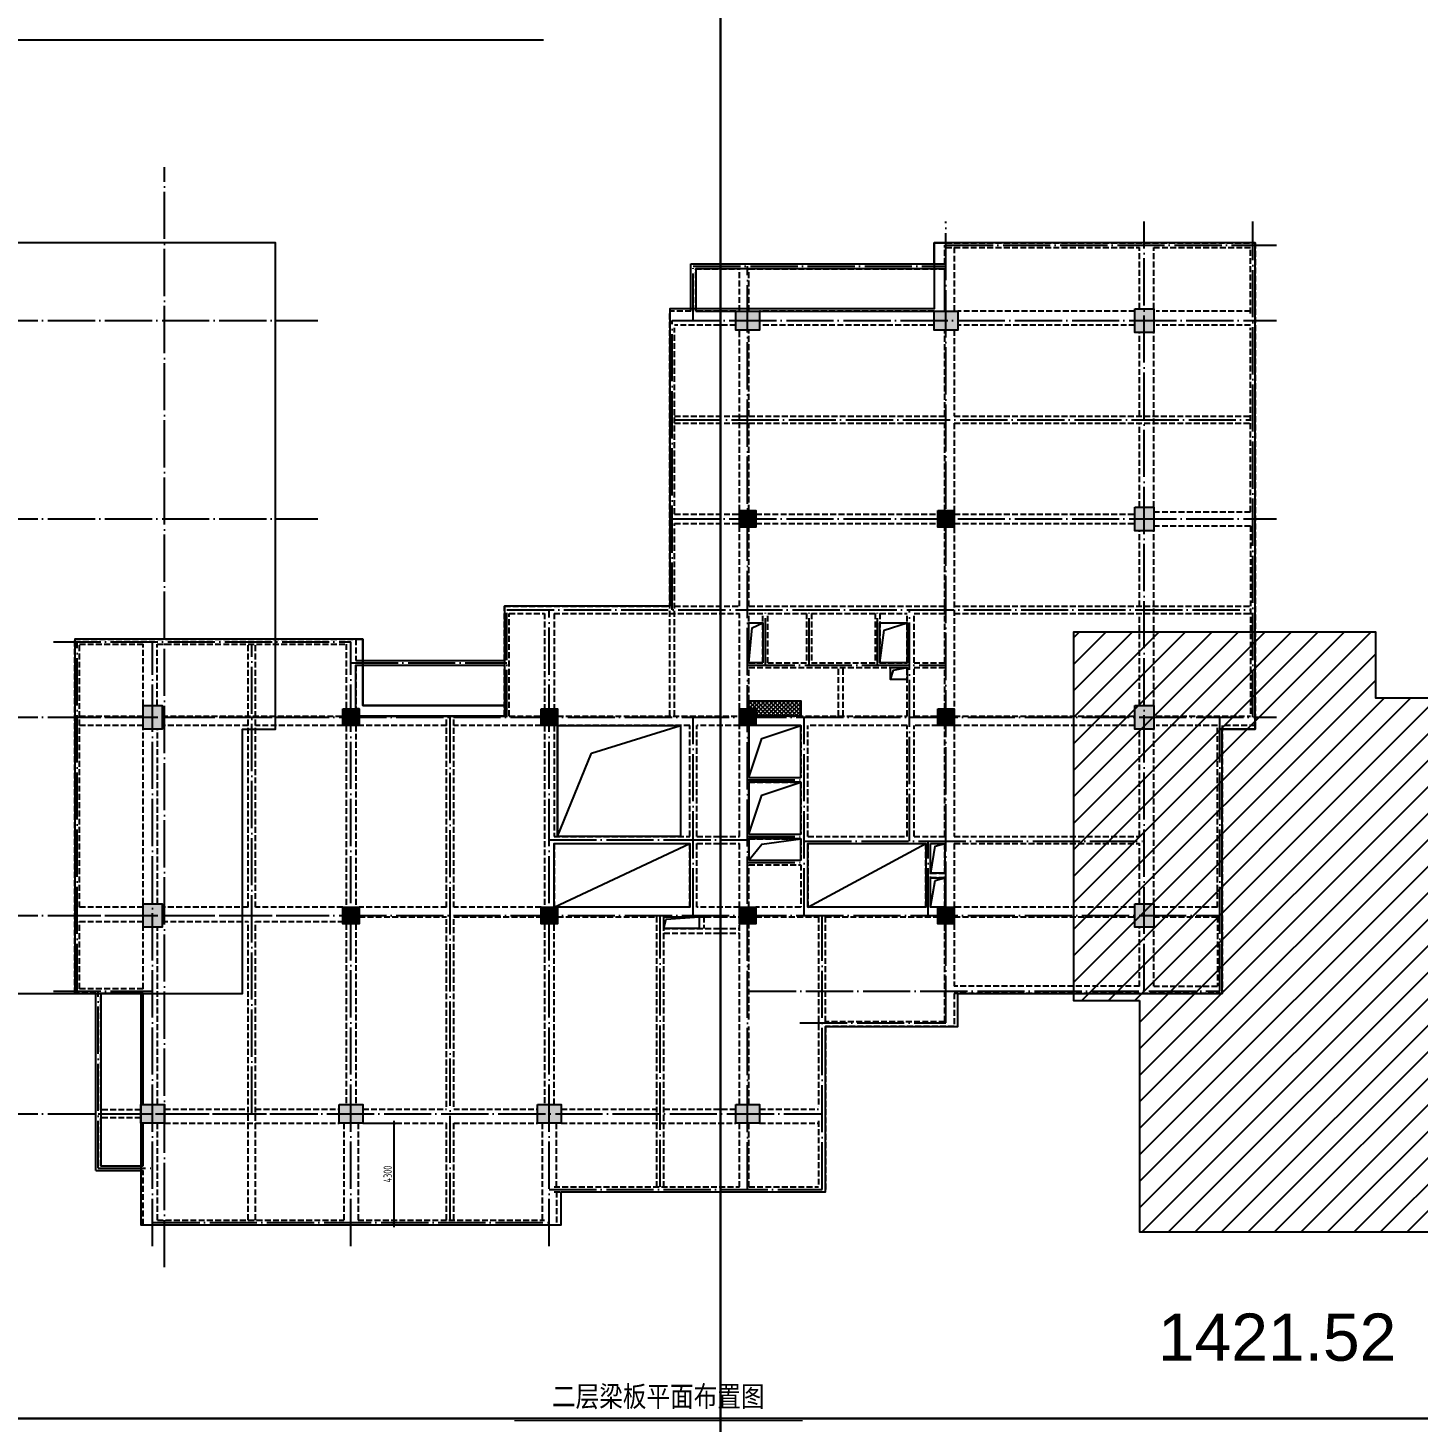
# Model space of a CAD drawing. Extents: x -186750 to 855523, y -12902 to 560425.
# Drawn here: x -131983 to -73103, y 46340 to 105400 of the extents above; entities that cross this region are included whole.
import ezdxf
from ezdxf.enums import TextEntityAlignment as Align
from ezdxf.xclip import XClip

# ---------------------------------------------------------------- set-up
doc = ezdxf.new("R2010")
doc.units = 0
doc.header["$LTSCALE"] = 1000
doc.header["$MEASUREMENT"] = 0
doc.header["$XCLIPFRAME"] = 0
for name, pattern in [('104-10 轴网$0$DOTE', [2.4200000000000004, 2, -0.2, 0.02, -0.2]), ('109-34 轴网$0$L1$0$$AUDIT_BAD_LTYPE1', [0]), ('DASH', [0.35, 0.25, -0.1]), ('DASHED', [0.75, 0.5, -0.25]), ('DOTE', [2.4200000000000004, 2, -0.2, 0.02, -0.2]), ('X-104 8#10#平面$0$109-34 轴网$0$L1$0$$AUDIT_BAD_LTYPE1', [0])]:
    doc.linetypes.add(name, pattern=pattern)
for name, color, linetype in [('10#楼幕墙$0$A-TECH_结构', 21, 'Continuous'), ('104-10 轴网$0$A_AXIS-轴线', 252, '104-10 轴网$0$DOTE'), ('a-dote', 14, 'DOTE'), ('BEAM', 4, 'DASHED'), ('DIM', 3, 'Continuous'), ('s-beam', 4, 'DASH'), ('s-colu', 40, 'Continuous'), ('s-colu-hatc', 16, 'Continuous'), ('s-hole', 5, 'Continuous'), ('s-num', 90, 'Continuous'), ('X-104 8#10#平面$0$A-TECH_结构', 252, 'Continuous')]:
    doc.layers.add(name, color=color, linetype=linetype)
doc.layers.add('X-104 8#10#平面$0$04-不打印_辅助线', color=165, linetype='Continuous', plot=False)
doc.styles.add('TSSD_Dimension', font='Tssdeng.shx', dxfattribs={"width": 0.7, "bigfont": 'Tssdchn.shx'})
doc.styles.add('TSSD_NORM', font='tssdeng.shx', dxfattribs={"bigfont": 'hztxt.shx'})
doc.styles.add('X-104 8#10#平面$0$Arial', font='arial.ttf', dxfattribs={"width": 0.75, "height": 2.5})
doc.dimstyles.new('TSSD_100_100', dxfattribs={"dimtxt": 350, "dimasz": 100, "dimexe": 100, "dimexo": 250, "dimgap": 100, "dimtad": 1, "dimdec": 0, "dimzin": 0, "dimdsep": 46, "dimtxsty": 'TSSD_Dimension', "dimblk": 'ARCHTICK', "dimblk1": 'ARCHTICK', "dimblk2": 'ARCHTICK', "dimcen": 0, "dimdle": 100, "dimclrt": 7, "dimadec": 0, "dimazin": 0, "dimtfac": 1, "dimtdec": 0, "dimtix": 1, "dimtmove": 2, "dimatfit": 3, "dimfxl": 1, "dimtolj": 1, "dimtzin": 0, "dimarcsym": 0})

# ---------------------------------------------------------------- blocks, each defined once
blk = doc.blocks.new('X-104 8#10#平面$0$rhyseuyi')
at = {"layer": 'X-104 8#10#平面$0$A-TECH_结构', "linetype": 'X-104 8#10#平面$0$109-34 轴网$0$L1$0$$AUDIT_BAD_LTYPE1'}
blk.add_lwpolyline([(-500, 64499.99998456433), (-500, 54700.00000000009), (17300, 54700.00000000009), (17300, 56100.00000000009), (28500, 56100.00000000009), (28500, 63100.00000000009), (34100, 63100.00000000009), (34100, 64500.00000000009), (45299.99999999999, 64500.00000000009), (45299.99999999999, 75700.00000000009), (46699.99999999999, 75700.00000000009), (46699.99999999999, 96300.00000000009), (33100, 96300.00000000009), (33100, 93500.00000000009), (21900, 93500.00000000009), (21900, 80900.00000000009), (14900.00000000029, 80900.00000000009), (14900.00000000419, 76699.99998604327), (8900.000000004307, 76699.99998604327), (8900.000000000407, 79500.0000000001), (-3300, 79500.00000000009), (-3300, 64499.9999985063)], close=True, dxfattribs=at)
blk = doc.blocks.new('104-10 轴网')
at = {"layer": '104-10 轴网$0$A_AXIS-轴线', "linetype": '104-10 轴网$0$DOTE'}
for p, q in [((-5.093170329928398e-11, -6500.000000000015), (2.110027708113194e-10, 40100.00000000004)), ((8399.999999999949, -6500.000000000015), (8400.000000000211, 40100.00000000004)), ((16799.99999999992, -6500.000000000015), (16800.00000000021, 40100.00000000004)), ((25199.99999999992, -6500.000000000015), (25200.00000000021, 40100.00000000004)), ((33599.99999999995, -6500.000000000015), (33600.00000000021, 40100.00000000004)), ((41999.99999999995, -6500.000000000015), (42000.00000000021, 40100.00000000004)), ((120429.5977508623, 40099.99999999988), (120429.5977508621, -6500.000000000178)), ((128829.5977508623, 40099.99999999988), (128829.5977508621, -6500.000000000186)), ((137229.5977508624, 40099.99999999987), (137229.5977508621, -6500.000000000186)), ((145629.5977508624, 40099.99999999987), (145629.5977508621, -6500.000000000186)), ((154029.5977508624, 40099.99999999987), (154029.5977508621, -6500.000000000186)), ((162429.5977508624, 40099.99999999987), (162429.5977508621, -6500.000000000186)), ((-6500.000000000022, 33599.99999999999), (48500.00000000018, 33600.00000000004)), ((168929.5977508623, 33599.99999999987), (113929.5977508621, 33599.99999999983)), ((-6500.000000000022, 25199.99999999999), (48500.00000000018, 25200.00000000004)), ((168929.5977508623, 25199.99999999987), (113929.5977508621, 25199.99999999982)), ((-6500.000000000022, 16799.99999999999), (48500.00000000018, 16800.00000000004)), ((168929.5977508623, 16799.99999999987), (113929.5977508621, 16799.99999999982)), ((-6500.000000000022, 8399.999999999985), (48500.00000000018, 8400.000000000044)), ((168929.5977508623, 8399.999999999873), (113929.5977508621, 8399.999999999822)), ((-6500.000000000022, -1.477928890381008e-11), (48500.00000000018, 4.342837200965732e-11)), ((168929.5977508623, -1.2732925824821e-10), (113929.5977508621, -1.782609615474939e-10))]:
    blk.add_line(p, q, dxfattribs=at)
at = {"layer": 'Defpoints'}
for points in [[(-16049.99999999992, 45500.00000000001), (58050.00000000011, 45499.99999999999), (58050.00000000011, -11900.00000000001), (-16049.99999999998, -11899.99999999996)], [(104379.5977508624, 45500.00000000001), (178479.5977508625, 45499.99999999999), (178479.5977508625, -11900.00000000001), (104379.5977508624, -11899.99999999996)]]:
    blk.add_lwpolyline(points, close=True, dxfattribs=at)
blk = doc.blocks.new('X-104 8#10#平面')
at = {"layer": 'X-104 8#10#平面$0$04-不打印_辅助线'}
h = blk.add_hatch(dxfattribs=at)
h.set_pattern_fill('ANSI31', color=256, scale=500)
h.set_pattern_definition([(45, (0, 0), (-561.2660075668219, 561.266007566822), [])])
h.paths.add_polyline_path([(-62499.99999999993, 81200), (-69499.99999999993, 81200), (-69499.999999996, 76999.99998604319), (-74899.999999996, 76999.99998604319), (-74899.99999999993, 79800), (-87699.99999999993, 79800), (-87699.99999999993, 64200), (-84899.99999999993, 64199.99998605803), (-84899.99999999993, 54400), (-66499.99999999993, 54400), (-66499.99999999993, 55800), (-55299.99999999993, 55800), (-55299.99999999993, 62800), (-49699.99999999993, 62800), (-49699.99999999993, 64200), (-38499.99999999993, 64200), (-38499.99999999993, 75400), (-37099.99999999993, 75400), (-37099.99999999993, 96600), (-51299.99999999993, 96600), (-51299.99999999993, 93800), (-62499.99999999993, 93800)])
h.paths.add_polyline_path([(-61750.00000000701, 75849.9999860499), (-61750.00000000701, 71150.0000145908), (-66949.99999999994, 71150.00002183422), (-66949.99999999994, 75849.9999860499)], flags=16)
h.paths.add_polyline_path([(-65917.24106845802, 73198.97680307555), (-61919.28745317835, 73198.97681425055), (-61919.28745738827, 74705.11596841153), (-65917.24107266794, 74705.11595723654)], flags=8)
for points in [[(-186749.9999999999, 46499.99999999997), (-102649.9999999999, 46499.99999999997), (-102649.9999999999, 105900), (-186749.9999999999, 105900)], [(-102649.9999999999, 46500.00000000003), (-18549.99999999996, 46500.00000000003), (-18549.99999999996, 105900), (-102649.9999999999, 105900)], [(-186749.9999999999, -12900.00000000003), (-102649.9999999999, -12900.00000000003), (-102649.9999999999, 46499.99999999997), (-186749.9999999999, 46499.99999999997)], [(-102649.9999999999, -12899.99999999997), (-18549.99999999996, -12899.99999999997), (-18549.99999999996, 46500.00000000003), (-102649.9999999999, 46500.00000000003)]]:
    blk.add_lwpolyline(points, close=True, dxfattribs=at)
at = {"layer": 'X-104 8#10#平面$0$04-不打印_辅助线', "color": 1}
blk.add_lwpolyline([(-84899.99999999993, 64199.99998605803), (-84899.99999999993, 54400), (-66499.99999999993, 54400), (-66499.99999999993, 55800), (-55299.99999999993, 55800), (-55299.99999999993, 62800), (-49699.99999999993, 62800), (-49699.99999999993, 64200), (-38499.99999999993, 64200), (-38499.99999999993, 75400), (-37099.99999999993, 75400), (-37099.99999999993, 96600), (-51299.99999999993, 96600), (-51299.99999999993, 93800), (-62499.99999999993, 93800), (-62499.99999999993, 81200), (-69499.99999999993, 81200), (-69499.999999996, 76999.99998604319), (-74899.999999996, 76999.99998604319), (-74899.99999999993, 79800), (-87699.99999999993, 79800), (-87699.99999999993, 64200)], close=True, dxfattribs=at)
ref = blk.add_blockref('104-10 轴网', (-168200.0000000001, 59399.9999999999))
XClip(ref).set_block_clipping_path([(-16049.999999999925, -11899.999999999949), (58049.99999999998, 45500.000000000095)])
at = {"layer": 'X-104 8#10#平面$0$A-TECH_结构', "linetype": 'X-104 8#10#平面$0$109-34 轴网$0$L1$0$$AUDIT_BAD_LTYPE1'}
blk.add_blockref('X-104 8#10#平面$0$rhyseuyi', (-168199.9999999998, -1.164153218269348e-10), dxfattribs=at)
at = {"layer": 'X-104 8#10#平面$0$04-不打印_辅助线', "color": 1, "style": 'X-104 8#10#平面$0$Arial'}
blk.add_text('1421.52', height=2000, rotation=1.601520389492782e-07, dxfattribs=at).set_placement((-84123.5856191822, 48940.326644001))
blk = doc.blocks.new('Ts_holes')
at = {"color": 0}
blk.add_lwpolyline([(-0.5, -0.5), (0.5, -0.5), (0.5, 0.5), (-0.5, 0.5)], close=True, dxfattribs=at)
blk.add_lwpolyline([(-0.5, -0.5), (-0.25, 0.25), (0.5, 0.5)], dxfattribs=at)
blk = doc.blocks.new('_ArchTick')
at = {"color": 0, "linetype": 'ByBlock', "const_width": 0.4}
blk.add_lwpolyline([(-0.5, -0.5), (0.5, 0.5)], dxfattribs=at)
blk = doc.blocks.new('*D129')
at = {"layer": 'Defpoints', "color": 0, "transparency": 16777216}
for p in [(1054510.514949115, 59000.0000000001), (1056039.570471038, 59000.0000000001), (1054499.79588587, 54700.00000000011)]:
    blk.add_point(p, dxfattribs=at)
at = {"layer": 'DIM', "color": 0, "lineweight": -2, "transparency": 16777216}
for p, q in [((1056039.570471038, 54600.00000000151), (1056039.570471038, 59100.00000000151)), ((1054760.514949115, 59000.00000000151), (1056139.570471038, 59000.00000000151)), ((1054749.79588587, 54700.00000000151), (1056139.570471038, 54700.00000000151))]:
    blk.add_line(p, q, dxfattribs=at)
at = {"layer": 'DIM', "color": 0, "lineweight": -2, "transparency": 16777216, "xscale": 100, "yscale": 100, "zscale": 100}
for p, rotation in [((1056039.570471038, 59000.00000000151), 90.00000000000006), ((1056039.570471038, 54700.00000000151), 270.0000000000001)]:
    blk.add_blockref('_ArchTick', p, dxfattribs=dict(at, rotation=rotation))
at = {"layer": 'DIM', "color": 7, "transparency": 16777216, "insert": (1055764.570471038, 56850.00000000146), "char_height": 350, "attachment_point": 5, "rotation": 90.00000000000006, "style": 'TSSD_Dimension'}
blk.add_mtext('\\A1;4300', dxfattribs=at)
blk = doc.blocks.new('A$C36D1285A')
at = {"layer": 's-colu-hatc'}
h = blk.add_hatch(color=256, dxfattribs=at)
h.dxf.hatch_style = 1
h.paths.add_polyline_path([(24700.00000000023, 93399.99999999872), (25700.00000000023, 93399.99999999872), (25700.00000000023, 92599.99999999872), (24700.00000000023, 92599.99999999872)])
h = blk.add_hatch(color=256, dxfattribs=at)
h.dxf.hatch_style = 1
h.paths.add_polyline_path([(33100.00000000023, 93399.99999999872), (34100.00000000023, 93399.99999999872), (34100.00000000023, 92599.99999999872), (33100.00000000023, 92599.99999999872)])
h = blk.add_hatch(color=256, dxfattribs=at)
h.dxf.hatch_style = 1
h.paths.add_polyline_path([(41600.00000000023, 93499.99999999866), (42400.00000000023, 93499.99999999866), (42400.00000000023, 92499.99999999866), (41600.00000000023, 92499.99999999866)])
h = blk.add_hatch(color=256, dxfattribs=at)
h.dxf.hatch_style = 1
h.paths.add_polyline_path([(41600.00000000023, 85099.99999999866), (42400.00000000023, 85099.99999999866), (42400.00000000023, 84099.99999999866), (41600.00000000023, 84099.99999999866)])
h = blk.add_hatch(color=256, dxfattribs=at)
h.dxf.hatch_style = 1
h.paths.add_polyline_path([(24850.00000000023, 84949.99999999872), (25550.00000000023, 84949.99999999872), (25550.00000000023, 84249.99999999872), (24850.00000000023, 84249.99999999872)])
h = blk.add_hatch(color=256, dxfattribs=at)
h.dxf.hatch_style = 1
h.paths.add_polyline_path([(33250.00000000023, 84949.99999999872), (33950.00000000023, 84949.99999999872), (33950.00000000023, 84249.99999999872), (33250.00000000023, 84249.99999999872)])
h = blk.add_hatch(color=256, dxfattribs=at)
h.dxf.hatch_style = 1
h.paths.add_polyline_path([(-399.9999999998836, 76699.99999999872), (400.0000000001164, 76699.99999999872), (400.0000000001164, 75699.99999999872), (-399.9999999998836, 75699.99999999872)])
h = blk.add_hatch(color=256, dxfattribs=at)
h.dxf.hatch_style = 1
h.paths.add_polyline_path([(8050.000000000233, 76549.99999999872), (8750.000000000233, 76549.99999999872), (8750.000000000233, 75849.99999999872), (8050.000000000233, 75849.99999999872)])
h = blk.add_hatch(color=256, dxfattribs=at)
h.dxf.hatch_style = 1
h.paths.add_polyline_path([(16450.00000000023, 76549.99999999872), (17150.00000000023, 76549.99999999872), (17150.00000000023, 75849.99999999872), (16450.00000000023, 75849.99999999872)])
h = blk.add_hatch(color=256, dxfattribs=at)
h.dxf.hatch_style = 1
h.paths.add_polyline_path([(24850.00000000023, 76549.99999999872), (25550.00000000023, 76549.99999999872), (25550.00000000023, 75849.99999999872), (24850.00000000023, 75849.99999999872)])
h = blk.add_hatch(color=256, dxfattribs=at)
h.dxf.hatch_style = 1
h.paths.add_polyline_path([(33250.00000000023, 76549.99999999872), (33950.00000000023, 76549.99999999872), (33950.00000000023, 75849.99999999872), (33250.00000000023, 75849.99999999872)])
h = blk.add_hatch(color=256, dxfattribs=at)
h.dxf.hatch_style = 1
h.paths.add_polyline_path([(41600.00000000023, 76699.99999999866), (42400.00000000023, 76699.99999999866), (42400.00000000023, 75699.99999999866), (41600.00000000023, 75699.99999999866)])
h = blk.add_hatch(color=256, dxfattribs=at)
h.dxf.hatch_style = 1
h.paths.add_polyline_path([(-399.9999999998836, 68299.99999999872), (400.0000000001164, 68299.99999999872), (400.0000000001164, 67299.99999999872), (-399.9999999998836, 67299.99999999872)])
h = blk.add_hatch(color=256, dxfattribs=at)
h.dxf.hatch_style = 1
h.paths.add_polyline_path([(8050.000000000233, 68149.99999999872), (8750.000000000233, 68149.99999999872), (8750.000000000233, 67449.99999999872), (8050.000000000233, 67449.99999999872)])
h = blk.add_hatch(color=256, dxfattribs=at)
h.dxf.hatch_style = 1
h.paths.add_polyline_path([(16450.00000000023, 68149.99999999872), (17150.00000000023, 68149.99999999872), (17150.00000000023, 67449.99999999872), (16450.00000000023, 67449.99999999872)])
h = blk.add_hatch(color=256, dxfattribs=at)
h.dxf.hatch_style = 1
h.paths.add_polyline_path([(24850.00000000023, 68149.99999999872), (25550.00000000023, 68149.99999999872), (25550.00000000023, 67449.99999999872), (24850.00000000023, 67449.99999999872)])
h = blk.add_hatch(color=256, dxfattribs=at)
h.dxf.hatch_style = 1
h.paths.add_polyline_path([(33250.00000000023, 68149.99999999872), (33950.00000000023, 68149.99999999872), (33950.00000000023, 67449.99999999872), (33250.00000000023, 67449.99999999872)])
h = blk.add_hatch(color=256, dxfattribs=at)
h.dxf.hatch_style = 1
h.paths.add_polyline_path([(41600.00000000023, 68299.99999999866), (42400.00000000023, 68299.99999999866), (42400.00000000023, 67299.99999999866), (41600.00000000023, 67299.99999999866)])
h = blk.add_hatch(color=256, dxfattribs=at)
h.dxf.hatch_style = 1
h.paths.add_polyline_path([(-499.9999999997672, 59799.99999999871), (500.0000000002328, 59799.99999999871), (500.0000000002328, 58999.99999999871), (-499.9999999997672, 58999.99999999871)])
h = blk.add_hatch(color=256, dxfattribs=at)
h.dxf.hatch_style = 1
h.paths.add_polyline_path([(7900.000000000233, 59799.99999999871), (8900.000000000233, 59799.99999999871), (8900.000000000233, 58999.99999999871), (7900.000000000233, 58999.99999999871)])
h = blk.add_hatch(color=256, dxfattribs=at)
h.dxf.hatch_style = 1
h.paths.add_polyline_path([(16300.00000000023, 59799.99999999871), (17300.00000000023, 59799.99999999871), (17300.00000000023, 58999.99999999871), (16300.00000000023, 58999.99999999871)])
h = blk.add_hatch(color=256, dxfattribs=at)
h.dxf.hatch_style = 1
h.paths.add_polyline_path([(24700.00000000023, 59799.99999999871), (25700.00000000023, 59799.99999999871), (25700.00000000023, 58999.99999999871), (24700.00000000023, 58999.99999999871)])
at = {"layer": 's-hole'}
h = blk.add_hatch(dxfattribs=at)
h.set_pattern_fill('ANSI37', color=256, scale=1000, angle=-6.063733283036869e-14, style=0)
h.set_pattern_definition([(45, (5.820766091346741e-10, -2.964952727779746e-10), (-88.38834764831843, 88.38834764831844), []), (135, (5.820766091346741e-10, -2.964952727779746e-10), (-88.38834764831844, -88.38834764831843), [])])
h.paths.add_polyline_path([(25250.00000000023, 76549.99999999825), (25250.00000000023, 76900.00000788999), (27449.99997655395, 76900.00000788999), (27449.99997655395, 76249.99999999901), (25550.00000000023, 76249.99999999901), (25550.00000000023, 76549.99999999825)])
at = {"color": 0}
blk.add_line((17150.00000012782, 75849.99999999872), (17150.00000012782, 71149.99999999872), dxfattribs=at)
at = {"layer": '10#楼幕墙$0$A-TECH_结构', "linetype": '109-34 轴网$0$L1$0$$AUDIT_BAD_LTYPE1'}
blk.add_lwpolyline([(-499.9999860459939, 54699.99999999871), (17299.99998604017, 54699.99999999873), (17299.99999999697, 56099.99999999873), (28499.99999999697, 56099.99999999868), (28500.00000000093, 63099.99999999868), (34099.99999999721, 63099.99999999869), (34099.99999999697, 64499.99999999869), (45299.99999999697, 64499.9999999987), (45299.99999999697, 75699.9999999987), (46700.08177133906, 75700.08177133671), (46700.08177133906, 96299.9999999987), (33099.99999999697, 96299.99999999859), (33099.99999999697, 93499.9999999987), (21899.99999999721, 93499.99999999873), (21899.99999999697, 80899.99999999873), (14899.99999999744, 80899.99999999227), (14900.00000000116, 76699.99998604188), (8900.000000001397, 76699.99998603355), (8900.000000001397, 79499.99999999873), (-3300.00000000291, 79499.99999999872), (-3299.999984552152, 64499.99999850487), (-500.0000000029104, 64499.99998456291), (-500.0000000029104, 54699.99999999871)], dxfattribs=at)
at = {"layer": 'a-dote'}
for p, q in [((33600.00000000023, 63249.99999999877), (33600.00000000023, 97199.99999999872)), ((42000.00000000023, 64599.99999999865), (42000.00000000023, 97199.99999999866)), ((46600.00000000023, 76199.99999999866), (46600.00000000023, 97199.99999999866)), ((33600.00000000023, 96199.99999999872), (47600.00000000023, 96199.99999999866)), ((22900.00000000023, 92999.99999999872), (22900.00000000023, 95299.99999999872)), ((22900.00000000023, 95299.99999999872), (33600.00000000023, 95299.99999999872)), ((25200.00000000023, 56199.99999999871), (25200.00000000023, 95299.99999999872)), ((22000.00000000023, 80749.99999999872), (22000.00000000023, 92999.99999999872)), ((22000.00000000023, 92999.99999999872), (47600.00000000023, 92999.99999999866)), ((22100.00000000023, 88799.99999999872), (46500.00000000023, 88799.99999999866)), ((22000.00000000023, 84599.99999999872), (47600.00000000023, 84599.99999999866)), ((15000.00000000023, 76199.99999999872), (15000.00000000023, 80749.9999999986)), ((15000.00000000023, 80749.99999999872), (46500.00000000023, 80749.99999999884)), ((16800.00000000023, 53799.99999999871), (16800.00000000023, 80749.99999999872)), ((25950.00000000023, 78399.99999999884), (25950.00000000023, 80749.99999999872)), ((27800.00000000023, 78399.99999999884), (27800.00000000023, 80749.99999999872)), ((30700.00000000023, 78399.99999999884), (30700.00000000023, 80749.99999999884)), ((32050.00000000023, 70949.99999999872), (32050.00000000023, 80749.99999999884)), ((-4199.999999999767, 79399.99999999872), (8400.000000000233, 79399.99999999872)), ((-3199.999999999767, 64599.99999999883), (-3199.999999999767, 79399.99999999872)), ((1.164153218269348e-10, 53799.99999999871), (1.164153218269348e-10, 79399.99999999872)), ((4200.000000000233, 59399.99999999871), (4200.000000000233, 79299.99999999866)), ((8400.000000000233, 53799.99999999871), (8400.000000000233, 79399.99999999872)), ((8400.000000000233, 78499.99999999872), (15000.00000000023, 78499.99999999872)), ((25200.00000000023, 78399.99999999872), (33600.00000000023, 78399.99999999872)), ((-4199.999999999767, 76199.99999999872), (47600.00000000023, 76199.99999999866)), ((12600.00000000023, 54899.99999999871), (12600.00000000023, 76199.99999999872)), ((22900.00000000023, 67799.99999999872), (22900.00000000023, 76199.99999999872)), ((27600.00000000023, 67799.99999999872), (27600.00000000023, 76199.99999999872)), ((45200.00000000023, 64599.99999999865), (45200.00000000023, 76199.99999999866)), ((25200.00000000023, 73549.99999999872), (27600.00000000023, 73549.99999999872)), ((16800.00000000023, 70999.99999999872), (25200.00000000023, 70999.99999999872)), ((25200.00000000023, 71149.99999999872), (27600.00000000023, 71149.99999999872)), ((27600.00000000023, 70949.99999999872), (42000.00000000023, 70949.99999999866)), ((32850.00000000023, 67799.99999999872), (32850.00000000023, 70949.99999999872)), ((25200.00000000023, 70049.99999999872), (27600.00000000023, 70049.99999999872)), ((-4199.999999999767, 67799.99999999872), (45200.00000000023, 67799.99999999866)), ((21500.00000000023, 56299.99999999871), (21500.00000000023, 67799.99999999872)), ((28350.00000000023, 56199.99999999883), (28350.00000000023, 67799.99999999872)), ((-4199.999999999767, 64599.99999999871), (2.328306436538696e-10, 64599.99999999871)), ((-2299.999999999767, 57099.99999999871), (-2299.999999999767, 64599.99999999883)), ((25250.00000000023, 64599.99999999871), (45200.00000000023, 64599.99999999865)), ((27414.99522701581, 63249.99999999871), (33600.00000000023, 63249.99999999865)), ((-2299.999999999767, 59399.99999999871), (28350.00000000023, 59399.99999999871)), ((-2299.999999999767, 57099.99999999871), (2.328306436538696e-10, 57099.99999999871)), ((16800.00000000023, 56199.99999999871), (28350.00000000023, 56199.99999999871)), ((1.164153218269348e-10, 54799.99999999871), (16800.00000000023, 54799.99999999871))]:
    blk.add_line(p, q, dxfattribs=at)
at = {"layer": 'BEAM', "linetype": '109-34 轴网$0$L1$0$$AUDIT_BAD_LTYPE1'}
for points in [[(33100.0000000007, 95399.99999999959), (33100.0000000007, 96299.99999999971), (33570.00000000489, 96299.99999999971)], [(8600.000000000233, 79499.99999999866), (8900.000000001164, 79499.99999999907), (8900.000000000698, 76699.99998604285), (14899.99999996996, 76699.99998604285)], [(46700.00000000023, 75849.99999999942), (46700.00000000023, 75699.99999999971), (45299.99999997602, 75699.99999999965)], [(33950.00000000023, 63099.9999999997), (34100.00000000047, 63099.99999999947), (34100.00000000047, 64499.99999999871)], [(-499.9999999944121, 56999.99999995488), (-500.0817713373108, 54700.08178529445), (-299.9999999998836, 54699.99999999871)], [(17000.00000000023, 54699.99999999871), (17300.0000000007, 54699.99999999871), (17300.0000000007, 56099.99999999964)]]:
    blk.add_lwpolyline(points, dxfattribs=at)
at = {"layer": 's-beam'}
for p, q in [((33600.00000000023, 96299.99999999872), (46700.00000000023, 96299.99999999866)), ((46700.00000000023, 96299.99999999866), (46700.00000000023, 75849.99999999942)), ((33550.00000000023, 95399.99999999872), (33550.00000000023, 96199.99999999872)), ((33600.00000000023, 96099.99999999872), (41800.00000000047, 96099.99999999866)), ((33950.00000000023, 96099.99999999872), (33950.00000000023, 93399.99999999872)), ((41800.00000000023, 93499.99999999866), (41800.00000000047, 96099.99999999866)), ((42400.00000000023, 93499.99999999866), (42400.00000000047, 96099.99999999866)), ((42400.00000000047, 96099.99999999866), (46500.00000000023, 96099.99999999866)), ((46500.00000000023, 93299.99999999866), (46500.00000000023, 96099.99999999866)), ((23000.00000000023, 93399.99999999872), (23000.00000000023, 95199.99999999872)), ((23000.00000000023, 95199.99999999872), (24850.00000000023, 95199.99999999872)), ((24850.00000000023, 93399.99999999872), (24850.00000000023, 95199.99999999872)), ((25250.00000000023, 95199.99999999872), (33550.00000000023, 95199.99999999872)), ((25250.00000000023, 93399.99999999872), (25250.00000000023, 95199.99999999872)), ((33550.00000000023, 93399.99999999872), (33550.00000000023, 95199.99999999872)), ((22800.00000000023, 93399.99999999872), (21900.00000000023, 93399.99999999878)), ((24700.00000000023, 93399.99999999872), (23000.00000000023, 93399.99999999872)), ((33100.00000000023, 93399.99999999849), (25700.00000000023, 93399.99999999872)), ((41600.00000000023, 93399.99999999814), (34100.00000000023, 93399.99999999837)), ((46500.00000000023, 93399.99999999796), (42500.00000000023, 93399.99999999808)), ((21900.00000000023, 76249.99999999945), (21900.00000000023, 93299.99999999948)), ((24700.00000000023, 92799.99999999872), (22100.00000000023, 92799.99999999872)), ((33100.00000000023, 92799.99999999849), (25700.00000000023, 92799.99999999872)), ((41600.00000000023, 92799.99999999814), (34100.00000000023, 92799.99999999837)), ((46500.00000000023, 92799.99999999796), (42500.00000000023, 92799.99999999808)), ((22100.00000000023, 84799.99999999872), (22100.00000000023, 92699.99999999942)), ((24850.00000000023, 84949.99999999872), (24850.00000000023, 92599.99999999872)), ((25250.00000000023, 88949.99999999872), (25250.00000000023, 92599.99999999872)), ((33550.00000000023, 88949.99999999872), (33550.00000000023, 92599.99999999872)), ((33950.00000000023, 92599.99999999872), (33950.00000000023, 88949.99999999872)), ((41800.00000000023, 88949.99999999866), (41800.00000000023, 92499.99999999866)), ((42400.00000000023, 85099.99999999866), (42400.00000000023, 92499.99999999866)), ((46500.00000000023, 84899.99999999866), (46500.00000000023, 92699.99999999866)), ((22100.00000000023, 88949.99999999872), (33550.00000000023, 88949.99999999872)), ((22100.00000000023, 88649.99999999872), (33550.00000000023, 88649.99999999872)), ((25250.00000000023, 84949.99999999872), (25250.00000000023, 88649.99999999872)), ((33550.00000000023, 84949.99999999872), (33550.00000000023, 88649.99999999872)), ((33950.00000000023, 88949.99999999872), (46500.00000000023, 88949.99999999866)), ((33950.00000000023, 88649.99999999872), (33950.00000000023, 84949.99999999872)), ((33950.00000000023, 88649.99999999872), (46500.00000000023, 88649.99999999866)), ((41800.00000000023, 85099.99999999866), (41800.00000000023, 88649.99999999866)), ((22100.00000000023, 84799.99999999872), (24850.00000000023, 84799.99999999884)), ((25550.00000000023, 84799.99999999884), (33250.00000000023, 84799.99999999919)), ((33950.00000000023, 84799.99999999919), (41600.00000000023, 84799.99999999948)), ((42400.00000000023, 84899.99999999866), (46500.00000000023, 84899.99999999866)), ((22100.00000000023, 84399.99999999872), (24850.00000000023, 84399.99999999884)), ((22100.00000000023, 76249.99999999945), (22100.00000000023, 84399.99999999872)), ((24850.00000000023, 80899.9999999986), (24850.00000000023, 84249.99999999872)), ((25250.00000000023, 80899.9999999986), (25250.00000000023, 84249.99999999872)), ((25550.00000000023, 84399.99999999884), (33250.00000000023, 84399.99999999919)), ((33550.00000000023, 78499.99999999872), (33550.00000000023, 84249.99999999872)), ((33950.00000000023, 84399.99999999919), (41600.00000000023, 84399.99999999948)), ((33950.00000000023, 84249.99999999872), (33950.00000000023, 76549.99999999872)), ((41800.00000000023, 80899.99999999854), (41800.00000000023, 84099.99999999866)), ((42400.00000000023, 84299.99999999866), (46500.00000000023, 84299.99999999866)), ((42400.00000000023, 76699.99999999866), (42400.00000000023, 84099.99999999866)), ((46500.00000000023, 84299.99999999866), (46500.00000000023, 76249.99999999942)), ((14900.00000000023, 78599.99999999872), (14900.00000000023, 80899.9999999986)), ((14900.00000000023, 80899.9999999986), (21900.00000000023, 80899.9999999986)), ((15100.00000000023, 76249.99999999953), (15100.00000000023, 80599.9999999986)), ((15100.00000000023, 80599.9999999986), (16600.00000000023, 80599.9999999986)), ((16600.00000000023, 80599.9999999986), (16600.00000000023, 76549.99999999872)), ((17000.00000000023, 80599.9999999986), (24850.00000000023, 80599.9999999986)), ((17000.00000000023, 80599.9999999986), (17000.00000000023, 76549.99999999872)), ((22100.00000000023, 80899.9999999986), (24850.00000000023, 80899.9999999986)), ((24850.00000000023, 76549.99999999872), (24850.00000000023, 80599.9999999986)), ((25250.00000000023, 80899.9999999986), (33550.00000000023, 80899.9999999986)), ((25250.00000000023, 78499.99999999872), (25250.00000000023, 80599.9999999986)), ((25250.00000000023, 80599.9999999986), (25850.00000000023, 80599.9999999986)), ((25850.00000000023, 78499.99999999872), (25850.00000000023, 80599.9999999986)), ((26050.00000000023, 78499.99999999872), (26050.00000000023, 80599.9999999986)), ((26050.00000000023, 80599.9999999986), (27700.00000000023, 80599.9999999986)), ((27700.00000000023, 80599.9999999986), (27700.00000000023, 78499.99999999872)), ((27900.00000000023, 80599.9999999986), (27900.00000000023, 78499.99999999872)), ((27900.00000000023, 80599.9999999986), (30600.00000000023, 80599.9999999986)), ((30600.00000000023, 80599.9999999986), (30600.00000000023, 78499.99999999872)), ((30800.00000000023, 80599.9999999986), (31949.99995314307, 80599.9999999986)), ((30800.00000000023, 80599.9999999986), (30800.00000000023, 78499.99999999872)), ((31949.99995314307, 78499.99999999872), (31949.99995314307, 80599.9999999986)), ((32249.99995314307, 80599.9999999986), (33550.00000000023, 80599.9999999986)), ((32249.99995314307, 78499.99999999872), (32249.99995314307, 80599.9999999986)), ((33950.00000000023, 80899.9999999986), (46500.00000000023, 80899.99999999854)), ((33950.00000000023, 80599.9999999986), (46500.00000000023, 80599.99999999854)), ((41800.00000000023, 76699.99999999866), (41800.00000000023, 80599.99999999854)), ((-3299.999999999767, 64499.99999999871), (-3299.999999999767, 79499.99999999866)), ((-3299.999999999767, 79499.99999999866), (8600.000000000233, 79499.99999999866)), ((-3099.999999999767, 68149.99999999872), (-3099.999999999767, 79299.99999999866)), ((-3099.999999999767, 79299.99999999866), (-404.5311508182203, 79299.99999999872)), ((-404.5311508183368, 76699.99999999872), (-404.5311508182203, 79299.99999999866)), ((195.4688491816632, 76699.99999999872), (195.4688491817797, 79299.99999999866)), ((195.4688491817797, 79299.99999999866), (8200.000000000233, 79299.99999999866)), ((4050.000000000233, 68149.99999999878), (4050.000000000233, 79299.99999999866)), ((4350.000000000233, 68149.99999999878), (4350.000000000233, 79299.99999999866)), ((8200.000000000233, 79299.99999999866), (8200.000000000233, 76549.99999999872)), ((8600.000000000233, 79499.99999999866), (8600.000000000233, 78599.99999999872)), ((8600.000000000233, 78399.99999999872), (8600.000000000233, 76549.99999999872)), ((8600.000000000233, 78399.99999999872), (14900.00000000023, 78399.99999999872)), ((14900.00000000023, 76249.99999999959), (14900.00000000023, 78399.99999999872)), ((25250.00000000023, 78499.99999999872), (25850.00000000023, 78499.99999999872)), ((25250.00000000023, 76549.99999999872), (25250.00000000023, 78299.99999999872)), ((25250.00000000023, 78299.99999999872), (31949.99995314307, 78299.99999999872)), ((26050.00000000023, 78499.99999999872), (27700.00000000023, 78499.99999999872)), ((27900.00000000023, 78499.99999999872), (30600.00000000023, 78499.99999999872)), ((29049.9999765812, 76249.99999999942), (29049.9999765812, 78299.99999999872)), ((29249.9999765812, 76249.99999999942), (29249.9999765812, 78299.99999999872)), ((30800.00000000023, 78499.99999999872), (31949.99995314307, 78499.99999999872)), ((31949.99995314307, 76249.99999999942), (31949.99995314307, 78299.99999999872)), ((32249.99995314307, 78499.99999999872), (33550.00000000023, 78499.99999999872)), ((32249.99995314307, 78299.99999999872), (33550.00000000023, 78299.99999999872)), ((32249.99995314307, 76249.99999999942), (32249.99995314307, 78299.99999999872)), ((33550.00000000023, 76549.99999999872), (33550.00000000023, 78299.99999999872)), ((-3099.999999999767, 76249.99999999959), (-399.9999999998836, 76249.99999999953)), ((400.0000000001164, 76249.99999999953), (8050.000000000233, 76249.99999999953)), ((8750.000000000233, 76249.99999999953), (14900.00000000023, 76249.99999999953)), ((15100.00000000023, 76249.99999999953), (16450.00000000023, 76249.99999999953)), ((17150.00000000023, 76249.99999999948), (24850.00000000023, 76249.99999999942)), ((25550.00000000023, 76249.99999999942), (31949.99995314307, 76249.99999999942)), ((32249.99995314307, 76249.99999999942), (33250.00000000023, 76249.99999999942)), ((33950.00000000023, 76249.99999999942), (41600.00000000023, 76249.99999999942)), ((42500.00000000023, 76249.99999999942), (46500.00000000023, 76249.99999999942)), ((-399.9999999998836, 75849.99999999942), (-3099.999999999767, 75849.99999999942)), ((-399.9999999997672, 68299.99999999872), (-399.9999999997672, 75699.99999999872)), ((200.0000000002328, 68299.99999999872), (200.0000000002328, 75699.99999999872)), ((4050.000000000233, 75849.99999999942), (400.0000000001164, 75849.99999999942)), ((8050.000000000233, 75849.99999999942), (4350.000000000233, 75849.99999999942)), ((8200.000000000233, 75849.99999999872), (8200.000000000233, 68149.99999999872)), ((8600.000000000233, 75849.99999999872), (8600.000000000233, 68149.99999999872)), ((12450.00000000023, 75849.99999999942), (8750.000000000233, 75849.99999999942)), ((12450.00000000023, 68149.99999999872), (12450.00000000023, 76149.9999999986)), ((12750.00000000023, 68149.99999999872), (12750.00000000023, 76149.9999999986)), ((16450.00000000023, 75849.99999999942), (12750.00000000023, 75849.99999999942)), ((16600.00000000023, 75849.99999999872), (16600.00000000023, 68149.99999999872)), ((17000.00000000023, 75849.99999999872), (17000.00000000023, 71149.99999999872)), ((22750.00000000023, 75849.99999999936), (17150.00000000023, 75849.99999999936)), ((22750.00000000023, 71149.99999999872), (22750.00000000023, 75849.99999999942)), ((24850.00000000023, 75849.99999999936), (23050.00000000023, 75849.99999999936)), ((23050.00000000023, 71149.99999999872), (23050.00000000023, 75849.99999999942)), ((24850.00000000023, 71149.99999999872), (24850.00000000023, 75849.99999999872)), ((25250.00000000023, 73649.99999999872), (25250.00000000023, 75849.99999999872)), ((27450.00000000023, 75849.99999999936), (25550.00000000023, 75849.99999999936)), ((27450.00000000023, 75849.99999999942), (27450.00000000023, 73649.99999999872)), ((31949.99995314307, 75849.99999999942), (27750.00000000023, 75849.99999999942)), ((27750.00000000023, 71149.99999999872), (27750.00000000023, 75849.99999999942)), ((31949.99995314307, 71149.99999999872), (31949.99995314307, 75849.99999999942)), ((33250.00000000023, 75849.99999999942), (32249.99995314307, 75849.99999999942)), ((32249.99995314307, 71149.99999999872), (32249.99995314307, 75849.99999999942)), ((33550.00000000023, 71149.99999999872), (33550.00000000023, 75849.99999999872)), ((41600.00000000023, 75849.99999999942), (33950.00000000023, 75849.99999999942)), ((33950.00000000023, 75849.99999999942), (33950.00000000023, 71149.99999999872)), ((41800.00000000023, 71149.9999999986), (41800.00000000023, 75699.99999999866)), ((42400.00000000023, 68299.99999999866), (42400.00000000023, 75699.99999999866)), ((45100.00000000023, 75849.99999999942), (42500.00000000023, 75849.99999999942)), ((45100.00000000023, 68149.99999999942), (45100.00000000023, 75849.99999999942)), ((46700.00000000023, 75849.99999999942), (45300.00000000023, 75849.99999999942)), ((45300.00000000023, 75849.99999999942), (45300.00000000023, 64499.99999999865)), ((25250.00000000023, 73649.99999999872), (27450.00000000023, 73649.99999999872)), ((25250.00000000023, 71249.99999999872), (25250.00000000023, 73449.99999999872)), ((25250.00000000023, 73449.99999999872), (27450.00000000023, 73449.99999999872)), ((27450.00000000023, 73449.99999999872), (27450.00000000023, 71249.99999999872)), ((17000.00000000023, 71149.99999999872), (22750.00000000023, 71149.99999999872)), ((23050.00000000023, 71149.99999999872), (24850.00000000023, 71149.99999999872)), ((25250.00000000023, 71249.99999999872), (27450.00000000023, 71249.99999999872)), ((25250.00000000023, 70149.99999999872), (25250.00000000023, 71049.99999999872)), ((25250.00000000023, 71049.99999999872), (27450.00000000023, 71049.99999999872)), ((27450.00000000023, 71049.99999999872), (27450.00000000023, 70149.99999999872)), ((27750.00000000023, 71149.99999999872), (31949.99995314307, 71149.99999999872)), ((32249.99995314307, 71149.99999999872), (33550.00000000023, 71149.99999999872)), ((33950.00000000023, 71149.99999999872), (41800.00000000023, 71149.9999999986)), ((17000.00000000023, 70849.99999999872), (17000.00000000023, 68149.99999999872)), ((17000.00000000023, 70849.99999999872), (22750.00000000023, 70849.99999999872)), ((22750.00000000023, 68149.99999999872), (22750.00000000023, 70849.99999999872)), ((23050.00000000023, 70849.99999999872), (24850.00000000023, 70849.99999999872)), ((23050.00000000023, 68149.99999999872), (23050.00000000023, 70849.99999999872)), ((24850.00000000023, 68149.99999999872), (24850.00000000023, 70849.99999999872)), ((27750.00000000023, 70849.99999999872), (27750.00000000023, 68149.99999999919)), ((27750.00000000023, 70849.99999999872), (32750.00000000023, 70849.99999999872)), ((32750.00000000023, 68149.99999999919), (32750.00000000023, 70849.99999999872)), ((32950.00000000023, 68149.99999999919), (32950.00000000023, 70849.99999999872)), ((33550.00000000023, 68149.99999999872), (33550.00000000023, 70849.99999999872)), ((33950.00000000023, 70849.99999999872), (33950.00000000023, 68149.99999999872)), ((33950.00000000023, 70849.99999999872), (41800.00000000023, 70849.99999999866)), ((41800.00000000023, 68299.99999999866), (41800.00000000023, 70849.99999999866)), ((25250.00000000023, 70149.99999999872), (27450.00000000023, 70149.99999999872)), ((25250.00000000023, 68149.99999999872), (25250.00000000023, 69949.99999999872)), ((25250.00000000023, 69949.99999999872), (27450.00000000023, 69949.99999999872)), ((27450.00000000023, 69949.99999999872), (27450.00000000023, 68149.99999999919)), ((32949.9932593687, 69599.99900962296), (33549.99322787556, 69599.99900962296)), ((33550.00000000023, 69399.99894195277), (32950.00000000023, 69399.99894195277)), ((-399.9999999998836, 68149.99999999913), (-3099.999999999767, 68149.99999999913)), ((4050.000000000233, 68149.99999999913), (400.0000000001164, 68149.99999999913)), ((8050.000000000233, 68149.99999999913), (4350.000000000233, 68149.99999999913)), ((12450.00000000023, 68149.99999999913), (8750.000000000233, 68149.99999999913)), ((16450.00000000023, 68149.99999999913), (12750.00000000023, 68149.99999999913)), ((22750.00000000023, 68149.99999999913), (17150.00000000023, 68149.99999999913)), ((24850.00000000023, 68149.99999999913), (23050.00000000023, 68149.99999999913)), ((27450.00000000023, 68149.99999999913), (25550.00000000023, 68149.99999999913)), ((32750.00000000023, 68149.99999999919), (27750.00000000023, 68149.99999999919)), ((33250.00000000023, 68149.99999999919), (32950.00000000023, 68149.99999999919)), ((41600.00000000023, 68149.99999999919), (33950.00000000023, 68149.99999999919)), ((45100.00000000023, 68149.99999999919), (42400.00000000023, 68149.99999999919)), ((-3099.999999999767, 64699.99999999871), (-3099.999999999767, 67549.99999999872)), ((-3099.999999999767, 67549.99999999872), (-399.9999999998836, 67549.99999999878)), ((400.0000000001164, 67549.99999999878), (4050.000000000233, 67549.99999999878)), ((4050.000000000233, 54899.99999999871), (4050.000000000233, 67549.99999999878)), ((4350.000000000233, 67549.99999999878), (8050.000000000233, 67549.9999999989)), ((4350.000000000233, 54899.99999999871), (4350.000000000233, 67549.99999999878)), ((8200.000000000233, 67449.99999999872), (8200.000000000233, 59799.99999999871)), ((8600.000000000233, 67449.99999999872), (8600.000000000233, 59799.99999999871)), ((8750.000000000233, 67749.9999999989), (12450.00000000023, 67749.9999999989)), ((12450.00000000023, 59699.99999999871), (12450.00000000023, 67749.9999999989)), ((12750.00000000023, 67749.9999999989), (16450.00000000023, 67749.99999999901)), ((12750.00000000023, 59699.99999999871), (12750.00000000023, 67749.9999999989)), ((16600.00000000023, 67449.99999999872), (16600.00000000023, 59799.99999999871)), ((17000.00000000023, 59799.99999999871), (17000.00000000023, 67449.99999999872)), ((17150.00000000023, 67749.99999999907), (21350.00000000023, 67749.99999999907)), ((21350.00000000023, 56299.99999999871), (21350.00000000023, 67749.99999999907)), ((21650.00000000023, 67749.99999999907), (24850.00000000023, 67749.99999999919)), ((21650.00000000023, 56299.99999999871), (21650.00000000023, 67749.99999999907)), ((23149.99999999767, 67749.9999999986), (23149.99999999767, 67250.00000787887)), ((23349.99999999767, 67749.9999999986), (23349.99999999767, 67250.00000787887)), ((24850.00000000023, 59799.99999999871), (24850.00000000023, 67449.99999999872)), ((25250.00000000023, 63399.99999999871), (25250.00000000023, 67449.99999999872)), ((25550.00000000023, 67749.99999999919), (28203.58667885396, 67749.99999999919)), ((28203.58667885396, 67749.99999999919), (28201.08686733944, 59700.00000001559)), ((28502.23586349422, 63300.00000003841), (28503.58669331856, 67749.99999999919)), ((28503.58669331879, 67749.99999999919), (33250.00000000023, 67749.9999999993)), ((33550.00000000023, 63299.99999999865), (33550.00000000023, 67449.99999999872)), ((33950.00000000023, 67749.9999999993), (41600.00000000023, 67749.99999999942)), ((33950.00000000023, 67449.99999999872), (33950.00000000023, 64799.99999999865)), ((42400.00000000023, 67749.99999999942), (45100.00000000023, 67749.99999999942)), ((45100.00000000023, 67749.99999999942), (45100.00000000023, 64799.99999999865)), ((-399.9999999997672, 64699.99999999871), (-399.9999999997672, 67299.99999999872)), ((200.0000000002328, 59799.99999999871), (200.0000000002328, 67299.99999999872)), ((21650.00000000023, 67250.00000787835), (24850.00000000023, 67250.00000787829)), ((21650.00000000023, 67050.00000787835), (24850.00000000023, 67050.00000787829)), ((41800.00000000023, 64799.99999999865), (41800.00000000023, 67299.99999999866)), ((42400.00000000023, 64799.99999999865), (42400.00000000023, 67299.99999999866)), ((-2399.999999999767, 64499.99999999871), (-3299.999999999767, 64499.99999999871)), ((-399.9999999997672, 64699.99999999865), (-3099.999999999767, 64699.99999999871)), ((-2199.999999999767, 59574.99999999883), (-2199.999999999767, 64499.99999999871)), ((-2199.999999999767, 64499.99999999871), (-399.9999999997672, 64499.99999999865)), ((-399.9999999997672, 59799.99999999871), (-399.9999999997672, 64499.99999999871)), ((41800.00000000023, 64799.99999999865), (33950.00000000023, 64799.99999999865)), ((45300.00000000023, 64499.99999999865), (33950.00000000023, 64499.99999999871)), ((33950.00000000023, 64499.99999999865), (33950.00000000023, 63099.99999999865)), ((42400.00000000023, 64799.99999999865), (45100.00000000023, 64799.99999999865)), ((33550.00000000023, 63299.99999999865), (28502.23586349422, 63300.00000003841)), ((25250.00000000023, 59799.99999999871), (25250.00000000023, 63099.99999999871)), ((28502.14270281675, 63099.99999996996), (28499.96895367349, 56099.99999999871)), ((33950.00000000023, 63099.99999999865), (28502.14270281675, 63099.99999996996)), ((-499.9999999997672, 59574.99999999883), (-2199.999999999767, 59574.99999999883)), ((-499.9999999997672, 59224.99999999883), (-2199.999999999767, 59224.99999999883)), ((-2199.999999999767, 57199.99999999871), (-2199.999999999767, 59224.99999999883)), ((500.0000000002328, 59599.99999999871), (4050.000000000233, 59599.99999999871)), ((4350.000000000233, 59599.99999999871), (7900.000000000233, 59599.99999999871)), ((8900.000000000233, 59599.99999999871), (12450.00000000023, 59599.99999999871)), ((12450.00000000023, 54899.99999999871), (12450.00000000023, 59099.99999999871)), ((12750.00000000023, 59599.99999999871), (16300.00000000023, 59599.99999999871)), ((12750.00000000023, 54899.99999999871), (12750.00000000023, 59099.99999999871)), ((17300.00000000023, 59599.99999999871), (21350.00000000023, 59599.99999999871)), ((21650.00000000023, 59599.99999999871), (24700.00000000023, 59599.99999999871)), ((25700.00000000023, 59599.99999999871), (28201.08686733944, 59600.00000001559)), ((28200.90054598427, 59099.99999996856), (28200.03104632697, 56299.99999999871)), ((-399.9999999997672, 57199.99999999871), (-399.9999999997672, 58999.99999999871)), ((200.0000000001164, 54899.99999999871), (200.0000000002328, 58999.99999999871)), ((500.0000000002328, 58999.99999999871), (7900.000000000233, 58999.99999999871)), ((8100.000000000233, 58999.99999999871), (8100.000000000233, 54899.99999999871)), ((8700.000000000233, 58999.99999999871), (8700.000000000233, 54899.99999999871)), ((8900.000000000233, 58999.99999999871), (12450.00000000023, 58999.99999999871)), ((12750.00000000023, 58999.99999999871), (16300.00000000023, 58999.99999999871)), ((16500.00000000023, 58999.99999999871), (16500.00000000023, 54899.99999999871)), ((17100.00000000023, 56299.99999999871), (17100.00000000023, 58999.99999999871)), ((17300.00000000023, 58999.99999999871), (24700.00000000023, 58999.99999999871)), ((24850.00000000023, 56299.99999999871), (24850.00000000023, 58999.99999999871)), ((25250.00000000023, 56299.99999999871), (25250.00000000023, 58999.99999999871)), ((25700.00000000023, 58999.99999999871), (28200.90054598427, 58999.99999996856)), ((-2199.999999999767, 57199.99999999871), (-399.9999999997672, 57199.99999999871)), ((-399.9999999998836, 54699.99999999871), (-399.9999999997672, 56999.99999999871)), ((17000.00000000023, 56299.99999999871), (24850, 56299.99999999871)), ((25250, 56299.99999999871), (28200.03104632697, 56299.99999999871)), ((17000.00000000023, 56099.99999999871), (28499.96895367349, 56099.99999999871)), ((17100.00000000023, 56099.99999999871), (17100.00000000023, 54699.99999999871)), ((-399.9999999998836, 54699.99999999871), (17000.00000000023, 54699.99999999871)), ((200.0000000001164, 54899.99999999871), (8100.000000000233, 54899.99999999871)), ((8700.000000000233, 54899.99999999871), (16600.00000000023, 54899.99999999871))]:
    blk.add_line(p, q, dxfattribs=at)
at = {"layer": 's-beam', "linetype": '109-34 轴网$0$L1$0$$AUDIT_BAD_LTYPE1'}
for p, q in [((22800.00000000023, 93399.99999999872), (22800.00000000023, 95399.99999999872)), ((22800.00000000023, 95399.99999999872), (33550.00000000023, 95399.99999999872)), ((8600.000000000233, 78599.99999999872), (14900.00000000023, 78599.99999999872)), ((-2399.999999999767, 56999.99999999871), (-2399.999999999767, 64499.99999999871)), ((-2399.999999999767, 56999.99999999871), (-399.9999999997672, 56999.99999999871))]:
    blk.add_line(p, q, dxfattribs=at)
blk.add_lwpolyline([(23000.00000000023, 93399.99999999872), (33550.00000000023, 93399.99999999872), (33550.00000000023, 95199.99999999872), (23000.00000000023, 95199.99999999872)], close=True, dxfattribs=at)
for points in [[(14900.00000000023, 76249.99999999959), (8750.000000000233, 76249.99999999959), (8750.000000000233, 76549.99999999872), (8600.000000000233, 76549.99999999872), (8600.000000000233, 78399.99999999872), (14899.99999999977, 78400.00000000448), (14900.00000000023, 76249.99999999959)], [(-399.9999999997672, 57199.99999999871), (-399.9999999997672, 58999.99999999871), (-499.9999999997672, 58999.99999999871), (-499.9999999997672, 59799.99999999871), (-399.9999999997672, 59799.99999999871), (-399.9999999995343, 64499.99999999865), (-2199.999999999767, 64499.99999999865), (-2199.999999999767, 57199.99999999871), (-399.9999999997672, 57199.99999999871)]]:
    blk.add_lwpolyline(points, dxfattribs=at)
at = {"layer": 's-colu'}
for points in [[(24700.00000000023, 93399.99999999872), (25700.00000000023, 93399.99999999872), (25700.00000000023, 92599.99999999872), (24700.00000000023, 92599.99999999872)], [(33100.00000000023, 93399.99999999872), (34100.00000000023, 93399.99999999872), (34100.00000000023, 92599.99999999872), (33100.00000000023, 92599.99999999872)], [(41600.00000000023, 93499.99999999866), (42400.00000000023, 93499.99999999866), (42400.00000000023, 92499.99999999866), (41600.00000000023, 92499.99999999866)], [(41600.00000000023, 85099.99999999866), (42400.00000000023, 85099.99999999866), (42400.00000000023, 84099.99999999866), (41600.00000000023, 84099.99999999866)], [(24850.00000000023, 84949.99999999872), (25550.00000000023, 84949.99999999872), (25550.00000000023, 84249.99999999872), (24850.00000000023, 84249.99999999872)], [(33250.00000000023, 84949.99999999872), (33950.00000000023, 84949.99999999872), (33950.00000000023, 84249.99999999872), (33250.00000000023, 84249.99999999872)], [(-399.9999999998836, 76699.99999999872), (400.0000000001164, 76699.99999999872), (400.0000000001164, 75699.99999999872), (-399.9999999998836, 75699.99999999872)], [(8050.000000000233, 76549.99999999872), (8750.000000000233, 76549.99999999872), (8750.000000000233, 75849.99999999872), (8050.000000000233, 75849.99999999872)], [(16450.00000000023, 76549.99999999872), (17150.00000000023, 76549.99999999872), (17150.00000000023, 75849.99999999872), (16450.00000000023, 75849.99999999872)], [(24850.00000000023, 76549.99999999872), (25550.00000000023, 76549.99999999872), (25550.00000000023, 75849.99999999872), (24850.00000000023, 75849.99999999872)], [(33250.00000000023, 76549.99999999872), (33950.00000000023, 76549.99999999872), (33950.00000000023, 75849.99999999872), (33250.00000000023, 75849.99999999872)], [(41600.00000000023, 76699.99999999866), (42400.00000000023, 76699.99999999866), (42400.00000000023, 75699.99999999866), (41600.00000000023, 75699.99999999866)], [(-399.9999999998836, 68299.99999999872), (400.0000000001164, 68299.99999999872), (400.0000000001164, 67299.99999999872), (-399.9999999998836, 67299.99999999872)], [(8050.000000000233, 68149.99999999872), (8750.000000000233, 68149.99999999872), (8750.000000000233, 67449.99999999872), (8050.000000000233, 67449.99999999872)], [(16450.00000000023, 68149.99999999872), (17150.00000000023, 68149.99999999872), (17150.00000000023, 67449.99999999872), (16450.00000000023, 67449.99999999872)], [(24850.00000000023, 68149.99999999872), (25550.00000000023, 68149.99999999872), (25550.00000000023, 67449.99999999872), (24850.00000000023, 67449.99999999872)], [(33250.00000000023, 68149.99999999872), (33950.00000000023, 68149.99999999872), (33950.00000000023, 67449.99999999872), (33250.00000000023, 67449.99999999872)], [(41600.00000000023, 68299.99999999866), (42400.00000000023, 68299.99999999866), (42400.00000000023, 67299.99999999866), (41600.00000000023, 67299.99999999866)], [(-499.9999999997672, 59799.99999999871), (500.0000000002328, 59799.99999999871), (500.0000000002328, 58999.99999999871), (-499.9999999997672, 58999.99999999871)], [(7900.000000000233, 59799.99999999871), (8900.000000000233, 59799.99999999871), (8900.000000000233, 58999.99999999871), (7900.000000000233, 58999.99999999871)], [(16300.00000000023, 59799.99999999871), (17300.00000000023, 59799.99999999871), (17300.00000000023, 58999.99999999871), (16300.00000000023, 58999.99999999871)], [(24700.00000000023, 59799.99999999871), (25700.00000000023, 59799.99999999871), (25700.00000000023, 58999.99999999871), (24700.00000000023, 58999.99999999871)]]:
    blk.add_lwpolyline(points, close=True, dxfattribs=at)
at = {"layer": 's-hole'}
for p, q in [((18587.50000012782, 74674.99999999872), (22349.99999998952, 75849.99999999872)), ((17150.00000012782, 71149.99999999872), (18587.50000012782, 74674.99999999872))]:
    blk.add_line(p, q, dxfattribs=at)
for points in [[(25850.0000000021, 78500.00000788283), (25250.00000000023, 78500.00000788283), (25250.00000000023, 80200.00000749255), (25850.0000000021, 80200.00000749255)], [(30800.00000000349, 80200.00000749296), (31949.99997657165, 80200.00000749296), (31949.99997657165, 78499.99999999924), (30800.00000000349, 78499.99999999924)], [(31249.99997658748, 78299.99999999825), (31949.99995314307, 78299.99999999825), (31949.99995314307, 77800.00000787812), (31249.99997658748, 77800.00000787812)], [(25250.00000000023, 76549.99999999825), (25250.00000000023, 76900.00000788999), (27449.99997655395, 76900.00000788999), (27449.99997655395, 76249.99999999901), (25550.00000000023, 76249.99999999901), (25550.00000000023, 76549.99999999825)], [(17150.00000012782, 75849.99999999878), (22349.99999998952, 75849.99999999878), (22349.99999998952, 71150.00000788283), (17150.00000012782, 71150.00000788283)], [(32950.00000000023, 70850.00000787794), (33549.99322787556, 70850.00000787794), (33549.99322787556, 69599.99900962296), (32950.00000000023, 69599.99900962296)], [(32950.00000000023, 69399.99894195277), (33550.00000000023, 69399.99894195277), (33550.00000000023, 68150.00002794439), (32950.00000000023, 68150.00002794439)], [(21650.00000000023, 67749.9999999986), (23149.99999999767, 67749.9999999986), (23149.99999999767, 67250.00000787887), (21650.00000000023, 67250.00000787893)]]:
    blk.add_lwpolyline(points, close=True, dxfattribs=at)
for points in [[(25250.00000000023, 78500.00000788283), (25394.37588101695, 79989.86832237267), (25850.00000000023, 80200.00000749202)], [(30800.00000137696, 78500.00000788382), (30987.78145791381, 79885.70907849091), (31949.99995314307, 80200.00000749354)], [(31249.99997658818, 77800.0000078798), (31373.74560880777, 78195.23631801334), (31949.99995314307, 78299.99999999825)], [(17000.00000000023, 68149.99999999971), (17000.00000000023, 70849.99999999971), (22750.00000000023, 70849.99999999965), (22750.00000000023, 68149.99998604937), (17000.00000000023, 68149.99999999971), (22750.00000000023, 70849.99999999965)], [(27750.00000000023, 68149.99998604937), (27750.00000000023, 70849.99999999965), (32750.00000000023, 70849.99999999965), (32750.00000000023, 68149.99998604925), (27750.00000000023, 68149.99998604925), (32750.00000000023, 70849.99999999965)], [(32955.64696042263, 69599.99928125215), (33143.56661923812, 70731.41514829127), (33550.00000000023, 70850.00000787794)], [(32950.00000000023, 68149.99995902972), (33137.91965881549, 69281.41582606884), (33549.99992891098, 69399.99894195277)], [(21650.00000000023, 67250.00000788475), (21746.26625576639, 67643.71588787751), (23149.99999998254, 67749.9999999986)]]:
    blk.add_lwpolyline(points, dxfattribs=at)
at = {"layer": 's-num', "const_width": 50}
blk.add_lwpolyline([(15324.45083115064, 46402.54322898684), (27537.1010419724, 46402.54322898678)], dxfattribs=at)
at = {"layer": 's-hole', "xscale": 2200, "zscale": 2200}
for p, yscale in [((26350.00000000023, 74749.99999999965), 2200), ((26350.00000000023, 72349.99999999965), 2200), ((26350.00000000023, 70599.99999999965), 900)]:
    blk.add_blockref('Ts_holes', p, dxfattribs=dict(at, yscale=yscale))
at = {"layer": 's-num', "style": 'TSSD_NORM'}
blk.add_text('二层梁板平面布置图', height=1000, rotation=359.9999999999999, dxfattribs=at).set_placement((21414.21461067814, 46594.66921323881), align=Align.BOTTOM_CENTER)
at = {"layer": 'DIM'}
dim = blk.add_linear_dim(base=(10229.05552192242, 58999.99999999871), p1=(8689.280936754541, 54699.99999999872), p2=(8700.000000000233, 58999.99999999871), angle=90, dimstyle='TSSD_100_100', dxfattribs=at)
dim.commit()
dim.dimension.update_dxf_attribs({"geometry": '*D129', "text_midpoint": (9954.055521922419, 56849.99999999888), "insert": (-1045810.514949115, -1.387888914905488e-09)})

msp = doc.modelspace()

# ---------------------------------------------------------------- block references
for name, p in [('X-104 8#10#平面', (0, 0)), ('A$C36D1285A', (-126699.53598729, -3.001332515850663e-11))]:
    msp.add_blockref(name, p)

doc.saveas('drawing.dxf')
